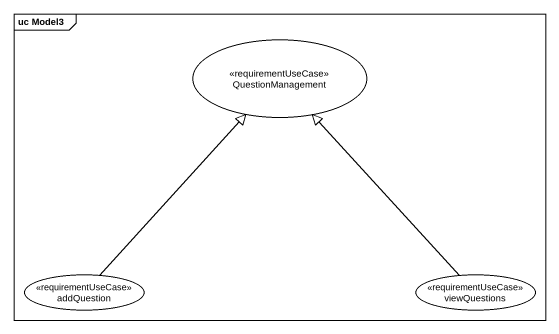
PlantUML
@startuml
mainframe uc Model3
usecase QuestionManagement <<requirementUseCase>>
usecase addQuestion <<requirementUseCase>>
usecase viewQuestions <<requirementUseCase>>
addQuestion -up-|> QuestionManagement
viewQuestions -up-|> QuestionManagement
@enduml
